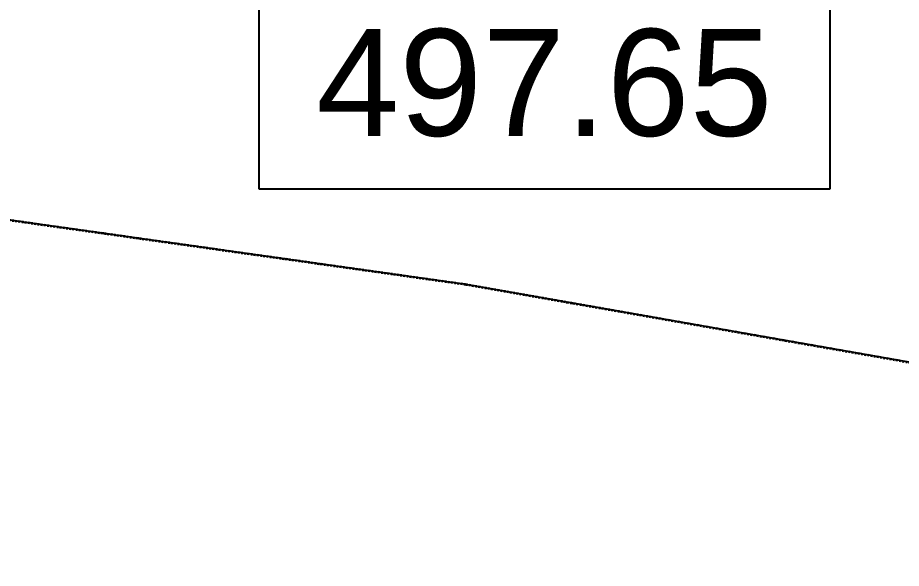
# Model space of a CAD drawing. Header units: millimetres. Extents: x -176651 to 424033, y -469666 to 486614.
# Drawn here: x 138090 to 148597, y 74948 to 81493 of the extents above; entities that cross this region are included whole.
import ezdxf

# ---------------------------------------------------------------- set-up
doc = ezdxf.new("R2010")
doc.units = ezdxf.units.MM
doc.linetypes.add('Site boundary$0$DASHDOT', pattern=[25.4, 12.7, -6.35, 0, -6.35])
doc.layers.add('ad-Plot Boundary', color=6, linetype='Continuous', true_color=0xff00ff)
doc.layers.add('Site boundary$0$ad-Site Boundary', color=1, linetype='Site boundary$0$DASHDOT', lineweight=35, true_color=0xff0000)
doc.layers.add('Site Levels$0$ad-Lvl-Backyard', color=6, linetype='Continuous')
doc.styles.add('Site Levels$0$Sections_The woods Site plan_Entrances$0$Standard', font='arial.ttf')

# ---------------------------------------------------------------- blocks, each defined once
blk = doc.blocks.new('Site boundary')
at = {"layer": 'Site boundary$0$ad-Site Boundary', "ltscale": 1.5}
blk.add_lwpolyline([(20081, 95597), (40505, 92787), (60922, 89781), (85284, 86292), (101404, 84186), (113351, 82444), (129249, 80319), (143419, 78323), (149320, 77286), (152952, 75663), (149412, 48881), (148166, 41049), (146842, 28125), (159656, 28125), (171661, 25445), (189620, 21708), (205453, 18161), (228276, 13342), (246130, 9481), (252990, 8151), (266913, 5191), (284265, 1493)], dxfattribs=at)
blk = doc.blocks.new('zw$A88E')
at = {"layer": 'ad-Plot Boundary', "ltscale": 5}
blk.add_lwpolyline([(-214624, -390951), (-218257, -389327), (-224158, -388291), (-238328, -386295), (-245192, -385377), (-240945, -353250), (-210179, -357330)], close=True, dxfattribs=at)
blk = doc.blocks.new('Site Levels$0$zw$B088')
at = {"layer": 'Site Levels$0$ad-Lvl-Backyard', "insert": (150336, -18705), "char_height": 1270, "width": 5515.02, "attachment_point": 5, "style": 'Site Levels$0$Sections_The woods Site plan_Entrances$0$Standard', "bg_fill": 19, "box_fill_scale": 1.5, "bg_fill_color": 256, "bg_fill_transparency": 0}
blk.add_mtext('497.65', dxfattribs=at)
blk = doc.blocks.new('Site Levels')
at = {"layer": 'Site Levels$0$ad-Lvl-Backyard', "ltscale": 5}
blk.add_blockref('Site Levels$0$zw$B088', (-5983, 99419), dxfattribs=at)

msp = doc.modelspace()

# ---------------------------------------------------------------- block references
msp.add_blockref('Site boundary', (0, 0))
at = {"layer": 'ad-Plot Boundary', "ltscale": 5}
msp.add_blockref('zw$A88E', (367577, 466614), dxfattribs=at)

# ---------------------------------------------------------------- next in the draw order: block references
at = {"ltscale": 5}
msp.add_blockref('Site Levels', (0, 0), dxfattribs=at)

doc.saveas('drawing.dxf')
